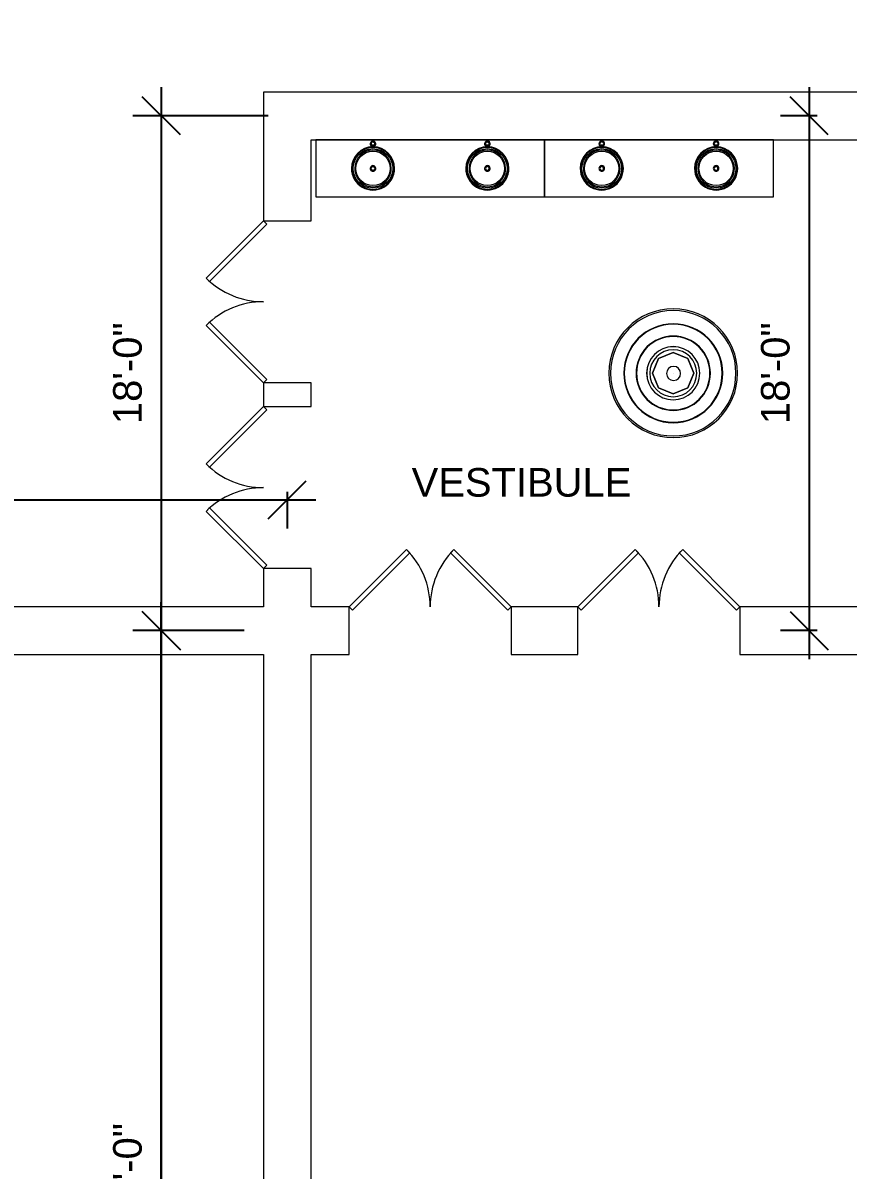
# Model space of a CAD drawing. Header units: inches. Extents: x 1913 to 24953, y -2945 to 1064.
# Drawn here: x 15982.3 to 16328.5, y -713.1 to -231.7 of the extents above; entities that cross this region are included whole.
import ezdxf

# ---------------------------------------------------------------- set-up
doc = ezdxf.new("R2010")
doc.units = ezdxf.units.IN
doc.header["$MEASUREMENT"] = 0
for name, color, linetype, lineweight in [('A-ANNO-DIMS', 211, 'Continuous', 9), ('A-DOOR', 31, 'Continuous', 13), ('A-GENM', 13, 'Continuous', 9), ('A-WALL', 113, 'Continuous', 13), ('G-ANNO-TEXT', 231, 'Continuous', 9), ('P-SANR-FIXT', 6, 'Continuous', 9)]:
    doc.layers.add(name, color=color, linetype=linetype, lineweight=lineweight)
doc.styles.add('Arial', font='arial.ttf', dxfattribs={"height": 12})
doc.dimstyles.new('Linear_-_3_32__Arial', dxfattribs={"dimscale": 12, "dimtxt": 12.243113, "dimasz": 1.333333, "dimexe": 1, "dimexo": 0.666667, "dimgap": 0.666667, "dimtad": 1, "dimdec": 5, "dimrnd": 0.03125, "dimzin": 1, "dimdsep": 46, "dimlunit": 4, "dimtxsty": 'Arial', "dimblk1": 'OBLIQUE', "dimblk2": 'OBLIQUE', "dimsah": 1, "dimcen": 0.09, "dimdle": 1, "dimazin": 0, "dimtfac": 1, "dimtdec": 4, "dimtix": 1, "dimtmove": 0, "dimatfit": 3, "dimfxl": 1, "dimtvp": 1, "dimtfill": 1, "dimfrac": 2, "dimtolj": 1, "dimtzin": 0, "dimarcsym": 2})

# ---------------------------------------------------------------- blocks, each defined once
blk = doc.blocks.new('Door-Double-Glass - 68_ x 80_-470802-FloorPlan')
at = {"layer": 'A-DOOR', "lineweight": 20}
for p, q in [((-34, 10.09), (-9.96, 34.14)), ((-9.96, 34.14), (-8.54, 32.72)), ((9.96, 34.14), (8.54, 32.72)), ((34, 10.09), (9.96, 34.14)), ((-8.54, 32.72), (-32.59, 8.68)), ((8.54, 32.72), (32.59, 8.68)), ((-32.59, 8.68), (-34, 10.09)), ((32.59, 8.68), (34, 10.09))]:
    blk.add_line(p, q, dxfattribs=at)
at = {"layer": 'A-DOOR', "lineweight": 9}
for centre, start, end in [((-34, 10.09), 360, 45), ((34, 10.09), 135, 180)]:
    blk.add_arc(centre, 34, start, end, dxfattribs=at)
blk = doc.blocks.new('Specialty_Sinks_and_Vanity_15366 - 8_-0_ x 2_-0_ x 2_-10_ Double-Sink Vanity-470002-FloorPlan')
at = {"layer": 'A-GENM'}
for p, q in [((48, 34), (-48, 34)), ((-48, 34), (-48, 10)), ((-48, 34), (-48, 34)), ((48, 10), (48, 34)), ((48, 34), (48, 34)), ((-48, 10), (48, 10)), ((-48, 10), (-48, 10)), ((-24.49, 12.13), (-24.49, 12.39)), ((-24.45, 12.13), (-24.49, 12.13)), ((-24.45, 12.13), (-24.45, 12.41)), ((-24.43, 12.13), (-24.45, 12.13)), ((-24.43, 12.13), (-24.43, 12.43)), ((-24.31, 12.13), (-24.43, 12.13)), ((-24.42, 12.13), (-24.42, 12.44)), ((-24.37, 12.13), (-24.42, 12.13)), ((-24.39, 12.13), (-24.39, 12.45)), ((-24.37, 12.46), (-24.37, 12.13)), ((-24.32, 12.13), (-24.37, 12.13)), ((-24.35, 12.13), (-24.35, 12.48)), ((-24.32, 12.13), (-24.32, 12.49)), ((-24.31, 12.13), (-24.31, 12.49)), ((-24.29, 12.13), (-24.31, 12.13)), ((-24.3, 10.95), (-24.3, 10.95)), ((-24.3, 10.86), (-24.3, 10.86)), ((-24.29, 12.13), (-24.29, 12.5)), ((-24.25, 12.13), (-24.29, 12.13)), ((-24.26, 10.98), (-24.26, 10.98)), ((-24.25, 12.51), (-24.25, 12.51)), ((-24.25, 12.13), (-24.25, 12.51)), ((-24.25, 12.51), (-24.25, 12.13)), ((-24.2, 12.13), (-24.25, 12.13)), ((-24.25, 12.13), (-24.25, 12.13)), ((-24.2, 12.53), (-24.2, 12.53)), ((-24.2, 12.13), (-24.2, 12.53)), ((-24.2, 12.13), (-24.2, 12.53)), ((-24.17, 12.13), (-24.2, 12.13)), ((-24.2, 12.13), (-24.2, 12.13)), ((-24.17, 12.54), (-24.17, 12.54)), ((-24.17, 12.13), (-24.17, 12.54)), ((-24.17, 12.13), (-24.17, 12.54)), ((-24.11, 12.13), (-24.17, 12.13)), ((-24.17, 12.13), (-24.17, 12.13)), ((-24.11, 12.55), (-24.11, 12.55)), ((-24.11, 12.13), (-24.11, 12.55)), ((-24.11, 12.13), (-24.11, 12.13)), ((-24.08, 12.55), (-24.08, 12.55)), ((-24.08, 12.13), (-24.08, 12.55)), ((-23.94, 12.13), (-24.08, 12.13)), ((-24.08, 12.13), (-24.08, 12.13)), ((-23.97, 12.55), (-23.97, 12.55)), ((-23.97, 12.13), (-23.97, 12.13)), ((-23.94, 12.55), (-23.94, 12.55)), ((-23.94, 12.13), (-23.94, 12.55)), ((-23.94, 12.13), (-23.94, 12.13)), ((-23.91, 12.55), (-23.91, 12.55)), ((-23.91, 12.55), (-23.91, 12.55)), ((-23.91, 12.55), (-23.91, 12.55)), ((-23.91, 12.55), (-23.91, 12.13)), ((-23.91, 12.13), (-23.91, 12.55)), ((-23.91, 12.13), (-23.91, 12.55)), ((-23.91, 12.13), (-23.91, 12.13)), ((-23.8, 12.13), (-23.91, 12.13)), ((-23.91, 12.13), (-23.91, 12.13)), ((-23.8, 12.13), (-23.91, 12.13)), ((-23.91, 12.13), (-23.91, 12.13)), ((-23.77, 12.13), (-23.91, 12.13)), ((-23.8, 12.53), (-23.8, 12.53)), ((-23.8, 12.53), (-23.8, 12.53)), ((-23.8, 12.13), (-23.8, 12.53)), ((-23.8, 12.13), (-23.8, 12.53)), ((-23.8, 12.13), (-23.8, 12.13)), ((-23.8, 12.13), (-23.8, 12.13)), ((-23.77, 12.52), (-23.77, 12.52)), ((-23.77, 12.13), (-23.77, 12.52)), ((-23.77, 12.13), (-23.77, 12.13)), ((-23.75, 10.95), (-23.75, 10.95)), ((-23.75, 10.86), (-23.75, 10.86)), ((-23.74, 12.51), (-23.74, 12.13)), ((-23.71, 12.5), (-23.71, 12.13)), ((-23.55, 12.13), (-23.62, 12.13)), ((-23.62, 12.13), (-23.62, 12.13)), ((-23.58, 12.13), (-23.62, 12.13)), ((-23.62, 12.13), (-23.62, 12.13)), ((-23.58, 12.44), (-23.58, 12.44)), ((-23.58, 12.13), (-23.58, 12.44)), ((-23.58, 12.13), (-23.58, 12.13)), ((-23.55, 12.42), (-23.55, 12.42)), ((-23.55, 12.42), (-23.55, 12.13)), ((-23.55, 12.13), (-23.55, 12.13)), ((23.51, 12.13), (23.51, 12.39)), ((23.55, 12.13), (23.51, 12.13)), ((23.55, 12.13), (23.55, 12.41)), ((23.57, 12.13), (23.55, 12.13)), ((23.57, 12.13), (23.57, 12.43)), ((23.69, 12.13), (23.57, 12.13)), ((23.58, 12.13), (23.58, 12.44)), ((23.63, 12.13), (23.58, 12.13)), ((23.61, 12.13), (23.61, 12.45)), ((23.63, 12.46), (23.63, 12.13)), ((23.68, 12.13), (23.63, 12.13)), ((23.65, 12.13), (23.65, 12.48)), ((23.68, 12.13), (23.68, 12.49)), ((23.69, 12.13), (23.69, 12.49)), ((23.71, 12.13), (23.69, 12.13)), ((23.7, 10.95), (23.7, 10.95)), ((23.7, 10.86), (23.7, 10.86)), ((23.71, 12.13), (23.71, 12.5)), ((23.75, 12.13), (23.71, 12.13)), ((23.74, 10.98), (23.74, 10.98)), ((23.75, 12.51), (23.75, 12.51)), ((23.75, 12.13), (23.75, 12.51)), ((23.75, 12.51), (23.75, 12.13)), ((23.8, 12.13), (23.75, 12.13)), ((23.75, 12.13), (23.75, 12.13)), ((23.8, 12.53), (23.8, 12.53)), ((23.8, 12.13), (23.8, 12.53)), ((23.8, 12.13), (23.8, 12.53)), ((23.83, 12.13), (23.8, 12.13)), ((23.8, 12.13), (23.8, 12.13)), ((23.83, 12.54), (23.83, 12.54)), ((23.83, 12.13), (23.83, 12.54)), ((23.83, 12.13), (23.83, 12.54)), ((23.89, 12.13), (23.83, 12.13)), ((23.83, 12.13), (23.83, 12.13)), ((23.89, 12.55), (23.89, 12.55)), ((23.89, 12.13), (23.89, 12.55)), ((23.89, 12.13), (23.89, 12.13)), ((23.92, 12.55), (23.92, 12.55)), ((23.92, 12.13), (23.92, 12.55)), ((24.06, 12.13), (23.92, 12.13)), ((23.92, 12.13), (23.92, 12.13)), ((24.03, 12.55), (24.03, 12.55)), ((24.03, 12.13), (24.03, 12.13)), ((24.06, 12.55), (24.06, 12.55)), ((24.06, 12.13), (24.06, 12.55)), ((24.06, 12.13), (24.06, 12.13)), ((24.09, 12.55), (24.09, 12.55)), ((24.09, 12.55), (24.09, 12.55)), ((24.09, 12.55), (24.09, 12.55)), ((24.09, 12.55), (24.09, 12.13)), ((24.09, 12.13), (24.09, 12.55)), ((24.09, 12.13), (24.09, 12.55)), ((24.09, 12.13), (24.09, 12.13)), ((24.2, 12.13), (24.09, 12.13)), ((24.09, 12.13), (24.09, 12.13)), ((24.2, 12.13), (24.09, 12.13)), ((24.09, 12.13), (24.09, 12.13)), ((24.23, 12.13), (24.09, 12.13)), ((24.2, 12.53), (24.2, 12.53)), ((24.2, 12.53), (24.2, 12.53)), ((24.2, 12.13), (24.2, 12.53)), ((24.2, 12.13), (24.2, 12.53)), ((24.2, 12.13), (24.2, 12.13)), ((24.2, 12.13), (24.2, 12.13)), ((24.23, 12.52), (24.23, 12.52)), ((24.23, 12.13), (24.23, 12.52)), ((24.23, 12.13), (24.23, 12.13)), ((24.25, 10.95), (24.25, 10.95)), ((24.25, 10.86), (24.25, 10.86)), ((24.26, 12.51), (24.26, 12.13)), ((24.29, 12.5), (24.29, 12.13)), ((24.45, 12.13), (24.38, 12.13)), ((24.38, 12.13), (24.38, 12.13)), ((24.42, 12.13), (24.38, 12.13)), ((24.38, 12.13), (24.38, 12.13)), ((24.42, 12.44), (24.42, 12.44)), ((24.42, 12.13), (24.42, 12.44)), ((24.42, 12.13), (24.42, 12.13)), ((24.45, 12.42), (24.45, 12.42)), ((24.45, 12.42), (24.45, 12.13)), ((24.45, 12.13), (24.45, 12.13)), ((48, 10), (48, 10))]:
    blk.add_line(p, q, dxfattribs=at)
at = {"layer": 'A-GENM', "lineweight": 20}
for p, q in [((-24.3, 10.95), (-24.3, 10.86)), ((-23.75, 10.86), (-23.75, 10.95)), ((23.7, 10.95), (23.7, 10.86)), ((24.25, 10.86), (24.25, 10.95))]:
    blk.add_line(p, q, dxfattribs=at)
at = {"layer": 'A-GENM', "flags": 128}
for points in [[(-24, 12.89), (-24.83, 12.54), (-25.14, 11.69), (-24.74, 10.88), (-24, 10.61)], [(-24.45, 12.41), (-24.44, 12.42), (-24.43, 12.43)], [(-24.42, 12.44), (-24.4, 12.45), (-24.37, 12.46)], [(-24.37, 12.46), (-24.35, 12.48), (-24.32, 12.49)], [(-24.31, 12.49), (-24.3, 12.5), (-24.29, 12.5)], [(-24, 10.61), (-23.17, 10.96), (-22.86, 11.81), (-23.26, 12.62), (-24, 12.89)], [(24, 12.89), (23.17, 12.54), (22.86, 11.69), (23.26, 10.88), (24, 10.61)], [(23.55, 12.41), (23.56, 12.42), (23.57, 12.43)], [(23.58, 12.44), (23.6, 12.45), (23.63, 12.46)], [(23.63, 12.46), (23.65, 12.48), (23.68, 12.49)], [(23.69, 12.49), (23.7, 12.5), (23.71, 12.5)], [(24, 10.61), (24.83, 10.96), (25.14, 11.81), (24.74, 12.62), (24, 12.89)]]:
    blk.add_lwpolyline(points, dxfattribs=at)
at = {"layer": 'A-GENM'}
for centre, radius, start, end in [((-24, 22.06), 8.78, 0, 180), ((-24, 22.06), 7.67, 360, 180), ((24, 22.06), 8.78, 360, 180), ((24, 22.06), 7.67, 360, 180), ((-24, 22.06), 8.78, 180, 360), ((-24, 22.06), 7.67, 180, 360), ((24, 22.06), 8.78, 180, 360), ((24, 22.06), 7.67, 180, 360), ((-24, 11.75), 1.18, 360, 180), ((-24, 11.75), 1.18, 180, 360), ((-24, 11.75), 0.805, 124.313, 127.2945), ((-24, 11.75), 0.805, 112.5295, 122.5997), ((-24, 11.75), 0.805, 108.4221, 110.9905), ((-24, 11.75), 0.805, 104.3583, 108.4221), ((-24, 11.75), 0.805, 102.0555, 104.3583), ((-24, 11.75), 0.805, 98.0959, 102.0555), ((-24, 11.75), 0.805, 90, 95.8373), ((-24, 11.75), 0.805, 85.7861, 90), ((-24, 11.75), 0.805, 73.2742, 83.5344), ((-24, 11.75), 0.805, 75.6014, 83.5344), ((-24, 11.75), 0.805, 75.6014, 83.5344), ((-24, 11.75), 0.805, 55.8286, 61.7293), ((-24, 11.75), 0.805, 58.4969, 61.7293), ((24, 11.75), 1.18, 360, 180), ((24, 11.75), 1.18, 180, 360), ((24, 11.75), 0.805, 124.313, 127.2945), ((24, 11.75), 0.805, 112.5295, 122.5997), ((24, 11.75), 0.805, 108.4221, 110.9905), ((24, 11.75), 0.805, 104.3583, 108.4221), ((24, 11.75), 0.805, 102.0555, 104.3583), ((24, 11.75), 0.805, 98.0959, 102.0555), ((24, 11.75), 0.805, 90, 95.8373), ((24, 11.75), 0.805, 85.7861, 90), ((24, 11.75), 0.805, 73.2742, 83.5344), ((24, 11.75), 0.805, 75.6014, 83.5344), ((24, 11.75), 0.805, 75.6014, 83.5344), ((24, 11.75), 0.805, 55.8286, 61.7293), ((24, 11.75), 0.805, 58.4969, 61.7293)]:
    blk.add_arc(centre, radius, start, end, dxfattribs=at)
at = {"layer": 'A-GENM', "lineweight": 20}
for centre, radius, start, end in [((-24, 11.75), 0.805, 90, 270), ((-24.27, 10.95), 0.03, 73.4752, 180.8002), ((-24.27, 10.86), 0.03, 180.7892, 257.8131), ((-24.02, 11.98), 1.18, 257.8131, 282.1869), ((-24.02, 11.76), 0.81, 253.1897, 286.8002), ((-24, 11.75), 0.805, 270, 90), ((-23.78, 10.95), 0.03, 359.1998, 106.8002), ((-23.78, 10.86), 0.03, 282.1869, 359.2108), ((24, 11.75), 0.805, 90, 270), ((23.73, 10.95), 0.03, 73.4752, 180.8002), ((23.73, 10.86), 0.03, 180.7892, 257.8131), ((23.98, 11.98), 1.18, 257.8131, 282.1869), ((23.98, 11.76), 0.81, 253.1897, 286.8002), ((24, 11.75), 0.805, 270, 90), ((24.22, 10.95), 0.03, 359.1998, 106.8002), ((24.22, 10.86), 0.03, 282.1869, 359.2108)]:
    blk.add_arc(centre, radius, start, end, dxfattribs=at)
at = {"layer": 'A-GENM'}
for points, knots in [([(-23.62, 12.46), (-23.63, 12.47), (-23.66, 12.48), (-23.68, 12.49), (-23.7, 12.5), (-23.71, 12.5), (-23.72, 12.5), (-23.73, 12.51), (-23.73, 12.51), (-23.74, 12.51), (-23.74, 12.51), (-23.74, 12.51), (-23.73, 12.51), (-23.73, 12.51), (-23.72, 12.51), (-23.72, 12.5), (-23.71, 12.5), (-23.7, 12.5), (-23.68, 12.49), (-23.66, 12.48), (-23.64, 12.47), (-23.62, 12.46)], [0, 0, 0, 0, 0.111111, 0.222222, 0.25, 0.277778, 0.333333, 0.388889, 0.444444, 0.479167, 0.513889, 0.548611, 0.583333, 0.618056, 0.652778, 0.6875, 0.722222, 0.756944, 0.791667, 0.861111, 1, 1, 1, 1]), ([(-23.62, 12.46), (-23.63, 12.46), (-23.65, 12.47), (-23.67, 12.48), (-23.68, 12.49), (-23.69, 12.49), (-23.69, 12.49), (-23.7, 12.5), (-23.7, 12.5), (-23.7, 12.5), (-23.71, 12.5), (-23.71, 12.5), (-23.7, 12.5), (-23.7, 12.5), (-23.7, 12.5), (-23.69, 12.49), (-23.69, 12.49), (-23.68, 12.49), (-23.68, 12.49), (-23.67, 12.48), (-23.65, 12.47), (-23.63, 12.47), (-23.62, 12.46)], [0, 0, 0, 0, 0.111111, 0.222222, 0.25, 0.277778, 0.333333, 0.361111, 0.388889, 0.444444, 0.479167, 0.513889, 0.548611, 0.583333, 0.618056, 0.652778, 0.6875, 0.722222, 0.756944, 0.791667, 0.861111, 1, 1, 1, 1]), ([(24.38, 12.46), (24.37, 12.47), (24.34, 12.48), (24.32, 12.49), (24.3, 12.5), (24.29, 12.5), (24.28, 12.5), (24.27, 12.51), (24.27, 12.51), (24.26, 12.51), (24.26, 12.51), (24.26, 12.51), (24.27, 12.51), (24.27, 12.51), (24.28, 12.51), (24.28, 12.5), (24.29, 12.5), (24.3, 12.5), (24.32, 12.49), (24.34, 12.48), (24.36, 12.47), (24.38, 12.46)], [0, 0, 0, 0, 0.111111, 0.222222, 0.25, 0.277778, 0.333333, 0.388889, 0.444444, 0.479167, 0.513889, 0.548611, 0.583333, 0.618056, 0.652778, 0.6875, 0.722222, 0.756944, 0.791667, 0.861111, 1, 1, 1, 1]), ([(24.38, 12.46), (24.37, 12.46), (24.35, 12.47), (24.33, 12.48), (24.32, 12.49), (24.31, 12.49), (24.31, 12.49), (24.3, 12.5), (24.3, 12.5), (24.3, 12.5), (24.29, 12.5), (24.29, 12.5), (24.3, 12.5), (24.3, 12.5), (24.3, 12.5), (24.31, 12.49), (24.31, 12.49), (24.32, 12.49), (24.32, 12.49), (24.33, 12.48), (24.35, 12.47), (24.37, 12.47), (24.38, 12.46)], [0, 0, 0, 0, 0.111111, 0.222222, 0.25, 0.277778, 0.333333, 0.361111, 0.388889, 0.444444, 0.479167, 0.513889, 0.548611, 0.583333, 0.618056, 0.652778, 0.6875, 0.722222, 0.756944, 0.791667, 0.861111, 1, 1, 1, 1])]:
    blk.add_open_spline(points, degree=3, knots=knots, dxfattribs=at)
at = {"layer": 'P-SANR-FIXT'}
for centre, radius in [((-24, 22.06), 8.31), ((-24, 22.06), 7.2), ((24, 22.06), 8.31), ((24, 22.06), 7.2)]:
    blk.add_circle(centre, radius, dxfattribs=at)
for centre, radius, start, end in [((-24, 22.06), 9.06, 360, 180), ((24, 22.06), 9.06, 360, 180), ((-24, 22.06), 9.06, 180, 360), ((-24, 22.06), 1.18, 360, 180), ((-24, 22.06), 1.18, 180, 360), ((-24, 22.06), 0.768, 360, 180), ((-24, 22.06), 0.768, 180, 360), ((24, 22.06), 9.06, 180, 360), ((24, 22.06), 1.18, 360, 180), ((24, 22.06), 1.18, 180, 360), ((24, 22.06), 0.768, 360, 180), ((24, 22.06), 0.768, 180, 360)]:
    blk.add_arc(centre, radius, start, end, dxfattribs=at)
blk = doc.blocks.new('8_user_wash_trough_10935 - 8_user_wash_trough_10935-486996-FloorPlan')
at = {"layer": 'P-SANR-FIXT'}
for p, q in [((-6.12, 6.12), (-8.66, 0)), ((-8.66, 0), (-6.12, 6.12)), ((0, 8.66), (-6.12, 6.12)), ((-6.12, 6.12), (0, 8.66)), ((-6.12, 6.12), (-6.12, 6.12)), ((6.12, 6.12), (0, 8.66)), ((0, 8.66), (6.12, 6.12)), ((0, 8.66), (0, 8.66)), ((8.66, 0), (6.12, 6.12)), ((6.12, 6.12), (8.66, 0)), ((6.12, 6.12), (6.12, 6.12)), ((-8.66, 0), (-6.12, -6.12)), ((-6.12, -6.12), (-8.66, 0)), ((-8.66, 0), (-8.66, 0)), ((0, 0), (0, 0)), ((6.12, -6.12), (8.66, 0)), ((8.66, 0), (6.12, -6.12)), ((8.66, 0), (8.66, 0)), ((-6.12, -6.12), (0, -8.66)), ((0, -8.66), (-6.12, -6.12)), ((-6.12, -6.12), (-6.12, -6.12)), ((0, -8.66), (6.12, -6.12)), ((6.12, -6.12), (0, -8.66)), ((0, -8.66), (0, -8.66)), ((6.12, -6.12), (6.12, -6.12))]:
    blk.add_line(p, q, dxfattribs=at)
for centre, radius, start, end in [((0, 0), 27.01, 0, 180), ((0, 0), 26.32, 0, 180), ((0, 0), 20.75, 0, 180), ((0, 0), 20.56, 0, 180), ((0, 0), 15.59, 0, 180), ((0, 0), 15.4, 0, 180), ((0, 0), 11.17, 0, 180), ((0, 0), 11.14, 0, 180), ((0, 0), 9.84, 360, 180), ((0, 0), 9.84, 0, 180), ((0, 0), 27.01, 180, 0), ((0, 0), 26.32, 180, 360), ((0, 0), 20.75, 180, 360), ((0, 0), 20.56, 180, 360), ((0, 0), 15.59, 180, 0), ((0, 0), 15.4, 180, 0), ((0, 0), 11.17, 180, 360), ((0, 0), 11.14, 180, 360), ((0, 0), 9.84, 180, 360), ((0, 0), 9.84, 180, 360), ((0.16, -0.08), 2.95, 360, 180), ((0.16, -0.08), 2.95, 0, 180), ((0.16, -0.08), 2.95, 180, 360), ((0.16, -0.08), 2.95, 180, 360)]:
    blk.add_arc(centre, radius, start, end, dxfattribs=at)
blk = doc.blocks.new('_Oblique')
at = {"color": 0, "linetype": 'ByBlock', "lineweight": -2}
blk.add_line((-0.5, -0.5), (0.5, 0.5), dxfattribs=at)
blk = doc.blocks.new('*D336')
at = {"layer": 'A-ANNO-DIMS', "color": 0, "lineweight": -2, "transparency": 16777216}
for p, q in [((16040.31, -1074.71), (16040.31, -474.71)), ((16075.15, -486.71), (16028.31, -486.71)), ((16075.15, -1062.71), (16028.31, -1062.71))]:
    blk.add_line(p, q, dxfattribs=at)
at = {"layer": 'Defpoints', "color": 0, "transparency": 16777216}
for p in [(16040.31, -486.71), (16083.15, -486.71), (16083.15, -1062.71)]:
    blk.add_point(p, dxfattribs=at)
at = {"layer": 'A-ANNO-DIMS', "color": 0, "lineweight": -2, "transparency": 16777216, "xscale": 16, "yscale": 16, "zscale": 16}
for p, rotation in [((16040.31, -486.71), 90), ((16040.31, -1062.71), 270)]:
    blk.add_blockref('_Oblique', p, dxfattribs=dict(at, rotation=rotation))
at = {"layer": 'A-ANNO-DIMS', "color": 0, "lineweight": 0, "transparency": 16777216, "insert": (16026.19, -774.71), "char_height": 12, "width": 62.3834, "attachment_point": 5, "rotation": 90, "style": 'Arial', "bg_fill": 3, "box_fill_scale": 1.25, "bg_fill_color": 256, "bg_fill_true_color": 13158600, "bg_fill_transparency": 0}
blk.add_mtext('\\A1;48\'-0"', dxfattribs=at)
blk = doc.blocks.new('*D371')
at = {"layer": 'A-ANNO-DIMS', "color": 0, "lineweight": -2, "transparency": 16777216}
for p, q in [((15673.15, -478.71), (15673.15, -419.83)), ((15661.15, -431.83), (16105.15, -431.83)), ((16093.15, -428.52), (16093.15, -443.83))]:
    blk.add_line(p, q, dxfattribs=at)
at = {"layer": 'Defpoints', "color": 0, "lineweight": 0, "transparency": 16777216}
for p in [(16093.15, -420.52), (16093.15, -431.83), (15673.15, -486.71)]:
    blk.add_point(p, dxfattribs=at)
at = {"layer": 'A-ANNO-DIMS', "color": 0, "lineweight": -2, "transparency": 16777216, "xscale": 16, "yscale": 16, "zscale": 16, "rotation": 180}
blk.add_blockref('_Oblique', (15673.15, -431.83), dxfattribs=at)
at = {"layer": 'A-ANNO-DIMS', "color": 0, "lineweight": -2, "transparency": 16777216, "xscale": 16, "yscale": 16, "zscale": 16}
blk.add_blockref('_Oblique', (16093.15, -431.83), dxfattribs=at)
at = {"layer": 'A-ANNO-DIMS', "color": 0, "lineweight": 0, "transparency": 16777216, "insert": (15883.15, -417.7), "char_height": 12, "width": 62.3834, "attachment_point": 5, "style": 'Arial'}
blk.add_mtext('\\A1;35\'-0"', dxfattribs=at)
blk = doc.blocks.new('*D385')
at = {"layer": 'A-ANNO-DIMS', "color": 0, "lineweight": -2, "transparency": 16777216}
for p, q in [((16040.31, -258.71), (16040.31, -498.71)), ((16085.15, -270.71), (16028.31, -270.71)), ((16043.63, -486.71), (16028.31, -486.71))]:
    blk.add_line(p, q, dxfattribs=at)
at = {"layer": 'Defpoints', "color": 0, "lineweight": 0, "transparency": 16777216}
for p in [(16093.15, -270.71), (16040.31, -486.71), (16051.63, -486.71)]:
    blk.add_point(p, dxfattribs=at)
at = {"layer": 'A-ANNO-DIMS', "color": 0, "lineweight": -2, "transparency": 16777216, "xscale": 16, "yscale": 16, "zscale": 16}
for p, rotation in [((16040.31, -270.71), 90), ((16040.31, -486.71), 270)]:
    blk.add_blockref('_Oblique', p, dxfattribs=dict(at, rotation=rotation))
at = {"layer": 'A-ANNO-DIMS', "color": 0, "lineweight": 0, "transparency": 16777216, "insert": (16026.19, -378.71), "char_height": 12, "width": 62.3834, "attachment_point": 5, "rotation": 90, "style": 'Arial'}
blk.add_mtext('\\A1;18\'-0"', dxfattribs=at)
blk = doc.blocks.new('*D386')
at = {"layer": 'A-ANNO-DIMS', "color": 0, "lineweight": -2, "transparency": 16777216}
for p, q in [((16040.31, -474.71), (16040.31, -954.71)), ((16043.63, -486.71), (16028.31, -486.71)), ((16075.15, -942.71), (16028.31, -942.71))]:
    blk.add_line(p, q, dxfattribs=at)
at = {"layer": 'Defpoints', "color": 0, "transparency": 16777216}
for p in [(16051.63, -486.71), (16040.31, -942.71), (16083.15, -942.71)]:
    blk.add_point(p, dxfattribs=at)
at = {"layer": 'A-ANNO-DIMS', "color": 0, "lineweight": -2, "transparency": 16777216, "xscale": 16, "yscale": 16, "zscale": 16}
for p, rotation in [((16040.31, -486.71), 90), ((16040.31, -942.71), 270)]:
    blk.add_blockref('_Oblique', p, dxfattribs=dict(at, rotation=rotation))
at = {"layer": 'A-ANNO-DIMS', "color": 0, "lineweight": 0, "transparency": 16777216, "insert": (16026.18, -714.71), "char_height": 12, "width": 51.3081, "attachment_point": 5, "rotation": 90, "style": 'Arial', "bg_fill": 3, "box_fill_scale": 1.25, "bg_fill_color": 256, "bg_fill_true_color": 13158600, "bg_fill_transparency": 0}
blk.add_mtext('\\A1;38\'-0"', dxfattribs=at)
blk = doc.blocks.new('*D392')
at = {"layer": 'A-ANNO-DIMS', "color": 0, "lineweight": -2, "transparency": 16777216}
for p, q in [((16312.17, -258.71), (16312.17, -498.71)), ((16315.49, -270.71), (16300.17, -270.71)), ((16315.49, -486.71), (16300.17, -486.71))]:
    blk.add_line(p, q, dxfattribs=at)
at = {"layer": 'Defpoints', "color": 0, "lineweight": 0, "transparency": 16777216}
for p in [(16323.49, -270.71), (16312.17, -486.71), (16323.49, -486.71)]:
    blk.add_point(p, dxfattribs=at)
at = {"layer": 'A-ANNO-DIMS', "color": 0, "lineweight": -2, "transparency": 16777216, "xscale": 16, "yscale": 16, "zscale": 16}
for p, rotation in [((16312.17, -270.71), 90), ((16312.17, -486.71), 270)]:
    blk.add_blockref('_Oblique', p, dxfattribs=dict(at, rotation=rotation))
at = {"layer": 'A-ANNO-DIMS', "color": 0, "lineweight": 0, "transparency": 16777216, "insert": (16298.05, -378.71), "char_height": 12, "width": 62.3834, "attachment_point": 5, "rotation": 90, "style": 'Arial'}
blk.add_mtext('\\A1;18\'-0"', dxfattribs=at)

msp = doc.modelspace()

# ---------------------------------------------------------------- hatches: boundary and pattern name
at = {"lineweight": 0, "ltscale": 0.5}
h = msp.add_hatch(dxfattribs=at)
h.set_pattern_fill('ANSI31', color=256, scale=50)
h.paths.add_polyline_path([(16488.653809, -252.706329), (16478.653809, -252.706329), (16478.653809, -260.706329), (16488.653809, -260.706329)], flags=16)
edge = h.paths.add_edge_path()
edge.add_line((16488.653809, -216.706329), (16488.653809, -216.639736))
edge.add_arc((16488.653809, -252.706329), 36.066593, 90, 176.82114776)
edge.add_line((16452.642712, -250.706329), (16488.653809, -250.706329))
edge.add_line((16488.653809, -250.706329), (16499.745358, -251.593653))
edge.add_spline(control_points=[(16499.987143, -251.956329), (16499.712157, -251.956329), (16499.095462, -251.081329), (16499.712157, -250.206329), (16499.987143, -250.206329)], knot_values=[0, 0, 0, 0, 1.4142135624, 2.8284271247, 2.8284271247, 2.8284271247, 2.8284271247], degree=3, periodic=0)
edge.add_spline(control_points=[(16502.320476, -247.581329), (16501.518761, -247.581329), (16500.788858, -248.456329), (16499.987143, -248.456329)], knot_values=[0, 0, 0, 0, 4.1231056256, 4.1231056256, 4.1231056256, 4.1231056256], degree=3, periodic=0)
edge.add_spline(control_points=[(16499.987143, -248.456329), (16499.712157, -248.456329), (16499.095462, -247.581329), (16499.712157, -246.706329), (16499.987143, -246.706329)], knot_values=[0, 0, 0, 0, 1.4142135624, 2.8284271247, 2.8284271247, 2.8284271247, 2.8284271247], degree=3, periodic=0)
edge.add_spline(control_points=[(16499.987143, -246.706329), (16500.788858, -246.706329), (16501.518761, -247.581329), (16502.320476, -247.581329)], knot_values=[0, 0, 0, 0, 4.1231056256, 4.1231056256, 4.1231056256, 4.1231056256], degree=3, periodic=0)
edge.add_spline(control_points=[(16502.320476, -247.581329), (16502.595462, -247.581329), (16503.212157, -248.456329), (16502.595462, -249.331329), (16502.320476, -249.331329)], knot_values=[0, 0, 0, 0, 1.4142135624, 2.8284271247, 2.8284271247, 2.8284271247, 2.8284271247], degree=3, periodic=0)
edge.add_spline(control_points=[(16499.987143, -251.956329), (16500.788858, -251.956329), (16501.518761, -251.081329), (16502.320476, -251.081329)], knot_values=[0, 0, 0, 0, 4.1231056256, 4.1231056256, 4.1231056256, 4.1231056256], degree=3, periodic=0)
edge.add_spline(control_points=[(16502.320476, -251.081329), (16502.595462, -251.081329), (16503.111347, -251.813295), (16502.764123, -252.545261), (16502.58894, -252.706329)], knot_values=[0, 0, 0, 0, 1.4142135624, 2.3660714386, 2.3660714386, 2.3660714386, 2.3660714386], degree=3, periodic=0)
edge.add_line((16503.694614, -252.706329), (16513.653809, -252.706329))
edge.add_line((16513.653809, -252.706329), (16513.653809, -260.706329))
edge.add_line((16513.653809, -260.706329), (16513.653809, -280.706329))
edge.add_line((16513.653809, -280.706329), (16513.653809, -306.706329))
edge.add_line((16513.653809, -306.706329), (16503.737143, -306.706329))
edge.add_spline(control_points=[(16502.320476, -307.081329), (16502.595462, -307.081329), (16503.212157, -307.956329), (16502.595462, -308.831329), (16502.320476, -308.831329)], knot_values=[0, 0, 0, 0, 1.4142135624, 2.8284271247, 2.8284271247, 2.8284271247, 2.8284271247], degree=3, periodic=0)
edge.add_spline(control_points=[(16502.320476, -308.831329), (16502.595462, -308.831329), (16503.212157, -309.706329), (16502.595462, -310.581329), (16502.320476, -310.581329)], knot_values=[0, 0, 0, 0, 1.4142135624, 2.8284271247, 2.8284271247, 2.8284271247, 2.8284271247], degree=3, periodic=0)
edge.add_spline(control_points=[(16502.320476, -312.331329), (16501.518761, -312.331329), (16500.788858, -313.206329), (16499.987143, -313.206329)], knot_values=[0, 0, 0, 0, 4.1231056256, 4.1231056256, 4.1231056256, 4.1231056256], degree=3, periodic=0)
edge.add_spline(control_points=[(16502.320476, -312.331329), (16502.595462, -312.331329), (16503.212157, -313.206329), (16502.595462, -314.081329), (16502.320476, -314.081329)], knot_values=[0, 0, 0, 0, 1.4142135624, 2.8284271247, 2.8284271247, 2.8284271247, 2.8284271247], degree=3, periodic=0)
edge.add_spline(control_points=[(16502.320476, -314.081329), (16502.595462, -314.081329), (16503.212157, -314.956329), (16502.595462, -315.831329), (16502.320476, -315.831329)], knot_values=[0, 0, 0, 0, 1.4142135624, 2.8284271247, 2.8284271247, 2.8284271247, 2.8284271247], degree=3, periodic=0)
edge.add_spline(control_points=[(16502.320476, -317.581329), (16501.518761, -317.581329), (16500.788858, -318.456329), (16499.987143, -318.456329)], knot_values=[0, 0, 0, 0, 4.1231056256, 4.1231056256, 4.1231056256, 4.1231056256], degree=3, periodic=0)
edge.add_spline(control_points=[(16502.320476, -317.581329), (16502.595462, -317.581329), (16503.212157, -318.456329), (16502.595462, -319.331329), (16502.320476, -319.331329)], knot_values=[0, 0, 0, 0, 1.4142135624, 2.8284271247, 2.8284271247, 2.8284271247, 2.8284271247], degree=3, periodic=0)
edge.add_spline(control_points=[(16502.320476, -319.331329), (16502.595462, -319.331329), (16503.212157, -320.206329), (16502.595462, -321.081329), (16502.320476, -321.081329)], knot_values=[0, 0, 0, 0, 1.4142135624, 2.8284271247, 2.8284271247, 2.8284271247, 2.8284271247], degree=3, periodic=0)
edge.add_spline(control_points=[(16502.320476, -322.831329), (16501.518761, -322.831329), (16500.788858, -323.706329), (16499.987143, -323.706329)], knot_values=[0, 0, 0, 0, 4.1231056256, 4.1231056256, 4.1231056256, 4.1231056256], degree=3, periodic=0)
edge.add_spline(control_points=[(16502.320476, -322.831329), (16502.595462, -322.831329), (16503.212157, -323.706329), (16502.595462, -324.581329), (16502.320476, -324.581329)], knot_values=[0, 0, 0, 0, 1.4142135624, 2.8284271247, 2.8284271247, 2.8284271247, 2.8284271247], degree=3, periodic=0)
edge.add_spline(control_points=[(16502.320476, -324.581329), (16502.595462, -324.581329), (16503.212157, -325.456329), (16502.595462, -326.331329), (16502.320476, -326.331329)], knot_values=[0, 0, 0, 0, 1.4142135624, 2.8284271247, 2.8284271247, 2.8284271247, 2.8284271247], degree=3, periodic=0)
edge.add_spline(control_points=[(16502.320476, -328.081329), (16501.518761, -328.081329), (16500.788858, -328.956329), (16499.987143, -328.956329)], knot_values=[0, 0, 0, 0, 4.1231056256, 4.1231056256, 4.1231056256, 4.1231056256], degree=3, periodic=0)
edge.add_spline(control_points=[(16502.320476, -328.081329), (16502.595462, -328.081329), (16503.212157, -328.956329), (16502.595462, -329.831329), (16502.320476, -329.831329)], knot_values=[0, 0, 0, 0, 1.4142135624, 2.8284271247, 2.8284271247, 2.8284271247, 2.8284271247], degree=3, periodic=0)
edge.add_spline(control_points=[(16502.320476, -329.831329), (16502.595462, -329.831329), (16503.212157, -330.706329), (16502.595462, -331.581329), (16502.320476, -331.581329)], knot_values=[0, 0, 0, 0, 1.4142135624, 2.8284271247, 2.8284271247, 2.8284271247, 2.8284271247], degree=3, periodic=0)
edge.add_spline(control_points=[(16502.320476, -333.331329), (16501.518761, -333.331329), (16500.788858, -334.206329), (16499.987143, -334.206329)], knot_values=[0, 0, 0, 0, 4.1231056256, 4.1231056256, 4.1231056256, 4.1231056256], degree=3, periodic=0)
edge.add_spline(control_points=[(16502.320476, -333.331329), (16502.595462, -333.331329), (16503.212157, -334.206329), (16502.595462, -335.081329), (16502.320476, -335.081329)], knot_values=[0, 0, 0, 0, 1.4142135624, 2.8284271247, 2.8284271247, 2.8284271247, 2.8284271247], degree=3, periodic=0)
edge.add_spline(control_points=[(16502.320476, -335.081329), (16502.595462, -335.081329), (16503.212157, -335.956329), (16502.595462, -336.831329), (16502.320476, -336.831329)], knot_values=[0, 0, 0, 0, 1.4142135624, 2.8284271247, 2.8284271247, 2.8284271247, 2.8284271247], degree=3, periodic=0)
edge.add_spline(control_points=[(16499.987143, -335.956329), (16500.788858, -335.956329), (16501.518761, -336.831329), (16502.320476, -336.831329)], knot_values=[0, 0, 0, 0, 4.1231056256, 4.1231056256, 4.1231056256, 4.1231056256], degree=3, periodic=0)
edge.add_spline(control_points=[(16502.320476, -336.831329), (16502.595462, -336.831329), (16503.212157, -337.706329), (16502.595462, -338.581329), (16502.320476, -338.581329)], knot_values=[0, 0, 0, 0, 1.4142135624, 2.8284271247, 2.8284271247, 2.8284271247, 2.8284271247], degree=3, periodic=0)
edge.add_spline(control_points=[(16502.320476, -338.581329), (16501.518761, -338.581329), (16500.788858, -337.706329), (16499.987143, -337.706329)], knot_values=[0, 0, 0, 0, 4.1231056256, 4.1231056256, 4.1231056256, 4.1231056256], degree=3, periodic=0)
edge.add_spline(control_points=[(16499.987143, -337.706329), (16499.712157, -337.706329), (16499.095462, -338.581329), (16499.712157, -339.456329), (16499.987143, -339.456329)], knot_values=[0, 0, 0, 0, 1.4142135624, 2.8284271247, 2.8284271247, 2.8284271247, 2.8284271247], degree=3, periodic=0)
edge.add_line((16498.653809, -339.706329), (16498.653809, -306.706329))
edge.add_line((16498.653809, -306.706329), (16488.653809, -306.706329))
edge.add_line((16488.653809, -306.706329), (16488.653809, -361.706329))
edge.add_line((16488.653809, -361.706329), (16478.653809, -361.706329))
edge.add_line((16478.653809, -361.706329), (16478.653809, -280.706329))
edge.add_line((16478.653809, -280.706329), (16488.653809, -280.706329))
edge.add_line((16488.653809, -280.706329), (16488.653809, -260.706329))
edge.add_line((16488.653809, -260.706329), (16478.653809, -260.706329))
edge.add_line((16478.653809, -260.706329), (16478.653809, -252.706329))
edge.add_line((16478.653809, -252.706329), (16452.587216, -252.706329))
edge.add_arc((16488.653809, -252.706329), 36.066593, 106.09703261, 180, ccw=False)
edge.add_line((16478.653809, -218.05378), (16478.653809, -21.706329))
edge.add_line((16478.653809, -21.706329), (16488.653809, -21.706329))
edge.add_line((16488.653809, -21.706329), (16488.653809, -216.706329))
edge.add_line((16488.653809, -216.706329), (16490.844497, -216.706329))
edge.add_arc((16488.653809, -252.706329), 36.066593, 86.51770616, 93.48229384)
edge.add_line((16486.463121, -216.706329), (16488.653809, -216.706329))
h.paths.add_polyline_path([(16488.653809, -11.706329), (16202.153809, -11.706329), (16202.153809, -21.706329), (16488.653809, -21.706329)])

# ---------------------------------------------------------------- linework, layer by layer
at = {"layer": 'A-WALL', "lineweight": 0}
for p, q in [((16083.153809, -260.706329), (16083.153809, -314.706329)), ((16488.653809, -260.706329), (16083.153809, -260.706329)), ((16103.153809, -314.706329), (16103.153809, -280.706329)), ((16103.153809, -280.706329), (16376.153809, -280.706329)), ((16083.153809, -314.706329), (16103.153809, -314.706329)), ((16083.153809, -382.706329), (16083.153809, -392.706329)), ((16103.153809, -382.706329), (16083.153809, -382.706329)), ((16103.153809, -392.706329), (16103.153809, -382.706329)), ((16083.153809, -392.706329), (16103.153809, -392.706329)), ((16083.153809, -460.706329), (16083.153809, -476.706329)), ((16103.153809, -460.706329), (16083.153809, -460.706329)), ((16103.153809, -476.706329), (16103.153809, -460.706329)), ((16083.153809, -476.706329), (15451.153809, -476.706329)), ((16119.153809, -476.706329), (16103.153809, -476.706329)), ((16119.153809, -496.706329), (16119.153809, -476.706329)), ((16215.153809, -476.706329), (16187.153809, -476.706329)), ((16187.153809, -476.706329), (16187.153809, -496.706329)), ((16215.153809, -496.706329), (16215.153809, -476.706329)), ((16376.153809, -476.706329), (16283.153809, -476.706329)), ((16283.153809, -476.706329), (16283.153809, -496.706329)), ((15683.153809, -496.706329), (16083.153809, -496.706329)), ((16083.153809, -496.706329), (16083.153809, -942.706329)), ((16103.153809, -496.706329), (16119.153809, -496.706329)), ((16103.153809, -942.706329), (16103.153809, -496.706329)), ((16187.153809, -496.706329), (16215.153809, -496.706329)), ((16283.153809, -496.706329), (16488.653809, -496.706329))]:
    msp.add_line(p, q, dxfattribs=at)

# ---------------------------------------------------------------- block references
at = {"layer": 'A-DOOR', "lineweight": 0, "rotation": 89.99999999999955}
for p in [(16093.247559, -348.706329), (16093.247559, -426.706329)]:
    msp.add_blockref('Door-Double-Glass - 68_ x 80_-470802-FloorPlan', p, dxfattribs=at)
at = {"layer": 'A-DOOR', "lineweight": 0}
for p in [(16153.153809, -486.800079), (16249.153809, -486.800079)]:
    msp.add_blockref('Door-Double-Glass - 68_ x 80_-470802-FloorPlan', p, dxfattribs=at)
at = {"layer": 'A-GENM', "lineweight": 0, "rotation": 180}
for p in [(16153.153809, -270.706329), (16249.153809, -270.706329)]:
    msp.add_blockref('Specialty_Sinks_and_Vanity_15366 - 8_-0_ x 2_-0_ x 2_-10_ Double-Sink Vanity-470002-FloorPlan', p, dxfattribs=at)
at = {"layer": 'P-SANR-FIXT', "lineweight": 0}
msp.add_blockref('8_user_wash_trough_10935 - 8_user_wash_trough_10935-486996-FloorPlan', (16255.153809, -378.706329), dxfattribs=at)

# ---------------------------------------------------------------- texts
at = {"layer": 'G-ANNO-TEXT', "color": 7, "lineweight": 0, "insert": (16145.369943, -418.489259), "char_height": 12, "width": 112.716, "attachment_point": 1, "style": 'Arial'}
msp.add_mtext('VESTIBULE', dxfattribs=at)

# ---------------------------------------------------------------- dimensions: what is measured, and where the dimension line sits
at = {"layer": 'A-ANNO-DIMS', "color": 1, "lineweight": 0}
dim = msp.add_linear_dim(base=(16312.174927, -486.706329), p1=(16323.488635, -270.706329), p2=(16323.488635, -486.706329), angle=90, dimstyle='Linear_-_3_32__Arial', override={"dimpost": '<>', "dimfxl": 60, "dimtfill": 0}, dxfattribs=at)
dim.commit()
dim.dimension.update_dxf_attribs({"geometry": '*D392', "text_midpoint": (16298.048051, -378.706329)})

# ---------------------------------------------------------------- next in the draw order: dimensions: what is measured, and where the dimension line sits
at = {"layer": 'A-ANNO-DIMS', "lineweight": 0}
dim = msp.add_linear_dim(base=(16040.31386, -486.706329), p1=(16083.153809, -1062.706329), p2=(16083.153809, -486.706329), angle=90, dimstyle='Linear_-_3_32__Arial', override={"dimpost": '<>', "dimfxl": 576}, dxfattribs=at)
dim.commit()
dim.dimension.update_dxf_attribs({"geometry": '*D336', "text_midpoint": (16026.186984, -774.706329)})

# ---------------------------------------------------------------- next in the draw order: dimensions: what is measured, and where the dimension line sits
at = {"layer": 'A-ANNO-DIMS', "color": 1, "lineweight": 0}
dim = msp.add_linear_dim(base=(16040.31386, -486.706329), p1=(16093.153809, -270.706329), p2=(16051.627568, -486.706329), angle=90, dimstyle='Linear_-_3_32__Arial', override={"dimpost": '<>', "dimfxl": 60, "dimtfill": 0}, dxfattribs=at)
dim.commit()
dim.dimension.update_dxf_attribs({"geometry": '*D385', "text_midpoint": (16026.186984, -378.706329)})
dim = msp.add_linear_dim(base=(16093.153809, -431.832018), p1=(15673.153809, -486.706329), p2=(16093.153809, -420.518309), dimstyle='Linear_-_3_32__Arial', override={"dimpost": '<>', "dimfxl": 60, "dimtfill": 0}, dxfattribs=at)
dim.commit()
dim.dimension.update_dxf_attribs({"geometry": '*D371', "text_midpoint": (15883.153809, -417.701049)})

# ---------------------------------------------------------------- next in the draw order: dimensions: what is measured, and where the dimension line sits
at = {"layer": 'A-ANNO-DIMS', "lineweight": 0}
dim = msp.add_linear_dim(base=(16040.31386, -942.706329), p1=(16051.627568, -486.706329), p2=(16083.153809, -942.706329), angle=90, dimstyle='Linear_-_3_32__Arial', override={"dimpost": '<>', "dimfxl": 457.088508}, dxfattribs=at)
dim.commit()
dim.dimension.update_dxf_attribs({"geometry": '*D386', "text_midpoint": (16026.182891, -714.706329)})

doc.saveas('drawing.dxf')
